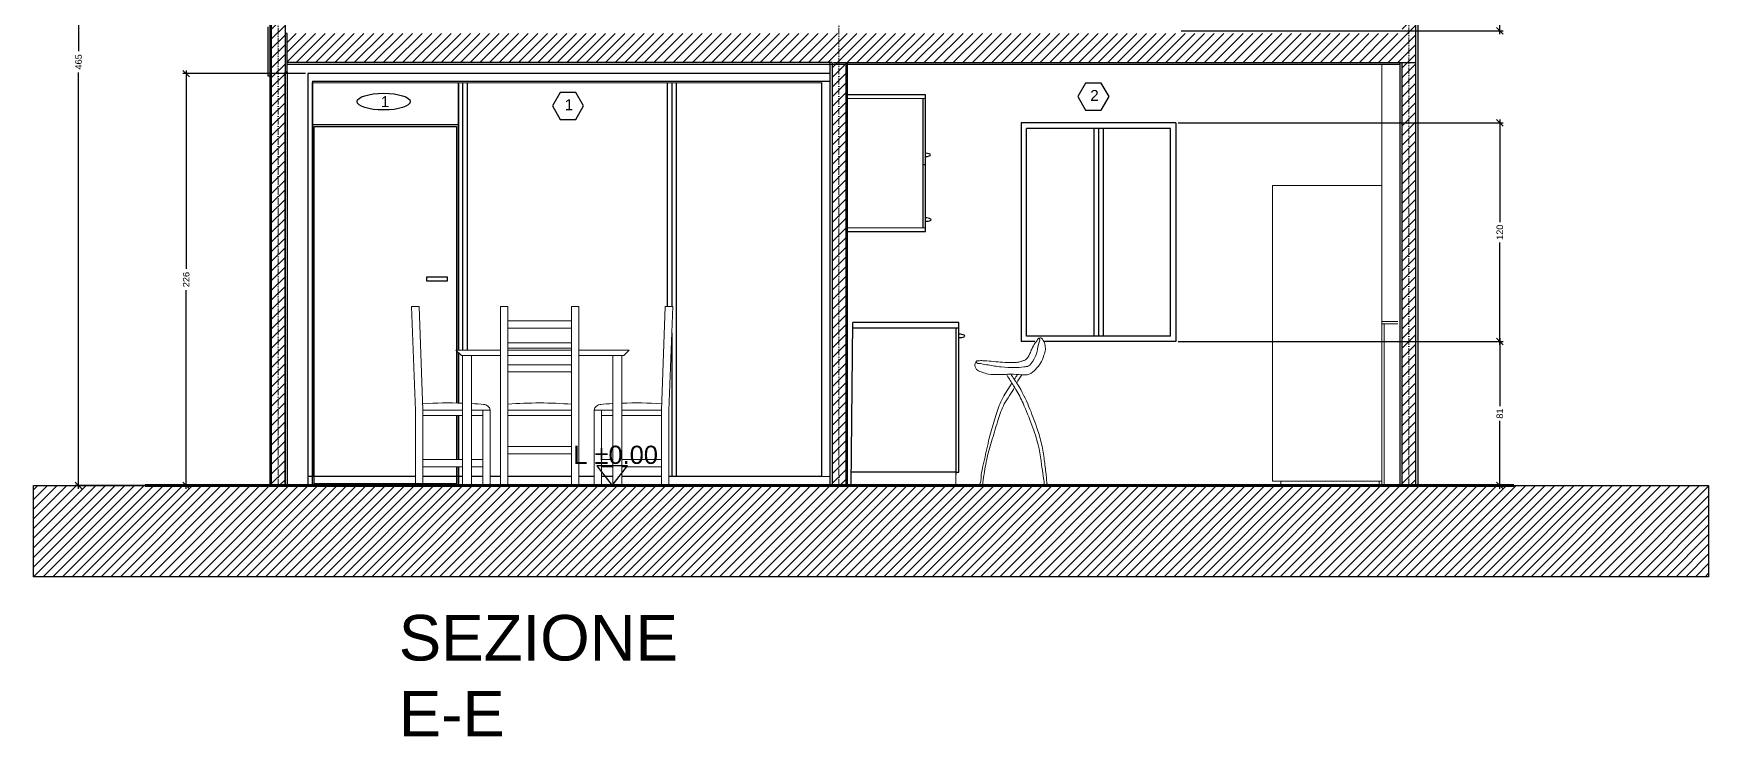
# Model space of a CAD drawing. Header units: centimetres. Extents: x 1059 to 7420, y -439 to 4439.
# Drawn here: x 2664 to 3583, y -399 to -13 of the extents above; entities that cross this region are included whole.
import ezdxf

# ---------------------------------------------------------------- set-up
doc = ezdxf.new("R2010")
doc.units = ezdxf.units.CM
doc.header["$MEASUREMENT"] = 0
doc.linetypes.add('ACAD_ISO10W100', pattern=[18, 12, -3, 0, -3])
doc.layers.add('ARREDI', color=8, linetype='Continuous', lineweight=18)
doc.layers.add('CAMPITURE', color=7, linetype='Continuous', lineweight=25)
for name, color, linetype in [('INFISSI', 4, 'Continuous'), ('NUMERAZIONE', 30, 'Continuous'), ('quote nuove', 2, 'Continuous'), ('STRUTTURA', 1, 'Continuous')]:
    doc.layers.add(name, color=color, linetype=linetype)
doc.layers.get('0').off()
doc.styles.add('ARIAL', font='Arial.ttf')
doc.styles.get("Standard").update_dxf_attribs({"font": 'Arial.ttf'})
doc.dimstyles.new('TICK_36', dxfattribs={"dimtxt": 3.6, "dimasz": 3.6, "dimexe": 1.8, "dimexo": 1.2, "dimgap": 1.8, "dimtad": 0, "dimdec": 0, "dimzin": 0, "dimdsep": 46, "dimtxsty": 'ARIAL', "dimblk": 'OBLIQUE', "dimcen": 1.8, "dimdle": 1.8, "dimclrd": 256, "dimclrt": 256, "dimadec": 0, "dimazin": 0, "dimtfac": 1, "dimtdec": 0, "dimtmove": 1, "dimatfit": 3, "dimldrblk": 'OPEN90', "dimfxl": 1, "dimtfill": 1, "dimtolj": 1, "dimtzin": 0, "dimarcsym": 0})
pattern_1 = [(45, (-1129.0323, -3748.747), (-2.6516504, 2.6516504), [])]

# ---------------------------------------------------------------- blocks, each defined once
blk = doc.blocks.new('_Oblique')
at = {"color": 0, "linetype": 'ByBlock', "lineweight": -2}
blk.add_line((-0.5, -0.5), (0.5, 0.5), dxfattribs=at)
blk = doc.blocks.new('*D323')
at = {"layer": 'quote nuove', "color": 0, "linetype": 'ByBlock', "lineweight": -2, "transparency": 16777216}
for p, q in [((3291.95, -182.34), (3470.31, -182.34)), ((3291.95, -261.31), (3470.31, -261.31))]:
    blk.add_line(p, q, dxfattribs=at)
at = {"layer": 'quote nuove', "linetype": 'ByBlock', "lineweight": -2, "transparency": 16777216}
for p, q in [((3468.51, -180.54), (3468.51, -217.81)), ((3468.51, -263.11), (3468.51, -225.83))]:
    blk.add_line(p, q, dxfattribs=at)
at = {"layer": 'quote nuove', "linetype": 'ByBlock', "lineweight": -2, "transparency": 16777216, "xscale": 3.6, "yscale": 3.6, "zscale": 3.6}
for p, rotation in [((3468.51, -182.34), 90), ((3468.51, -261.31), 270)]:
    blk.add_blockref('_Oblique', p, dxfattribs=dict(at, rotation=rotation))
at = {"layer": 'quote nuove', "linetype": 'ByBlock', "transparency": 16777216, "insert": (3468.51, -221.82), "char_height": 3.6, "attachment_point": 5, "rotation": 90, "style": 'ARIAL', "bg_fill": 3, "box_fill_scale": 1.25, "bg_fill_color": 256, "bg_fill_true_color": 13158600, "bg_fill_transparency": 0}
blk.add_mtext('\\A1;81', dxfattribs=at)
blk = doc.blocks.new('_Open90')
at = {"color": 0, "linetype": 'ByBlock', "lineweight": -2}
for p, q in [((0, 0), (-1, 0)), ((-0.5, 0.5), (0, 0)), ((0, 0), (-0.5, -0.5))]:
    blk.add_line(p, q, dxfattribs=at)
blk = doc.blocks.new('*D315')
at = {"layer": 'quote nuove', "color": 0, "linetype": 'ByBlock', "lineweight": -2, "transparency": 16777216}
for p, q in [((3291.95, -62.34), (3470.31, -62.34)), ((3291.95, -182.34), (3470.31, -182.34))]:
    blk.add_line(p, q, dxfattribs=at)
at = {"layer": 'quote nuove', "linetype": 'ByBlock', "lineweight": -2, "transparency": 16777216}
for p, q in [((3468.51, -60.54), (3468.51, -116.73)), ((3468.51, -184.14), (3468.51, -127.95))]:
    blk.add_line(p, q, dxfattribs=at)
at = {"layer": 'quote nuove', "linetype": 'ByBlock', "lineweight": -2, "transparency": 16777216, "xscale": 3.6, "yscale": 3.6, "zscale": 3.6}
for p, rotation in [((3468.51, -62.34), 90), ((3468.51, -182.34), 270)]:
    blk.add_blockref('_Oblique', p, dxfattribs=dict(at, rotation=rotation))
at = {"layer": 'quote nuove', "linetype": 'ByBlock', "transparency": 16777216, "insert": (3468.51, -122.34), "char_height": 3.6, "attachment_point": 5, "rotation": 90, "style": 'ARIAL', "bg_fill": 3, "box_fill_scale": 1.25, "bg_fill_color": 256, "bg_fill_true_color": 13158600, "bg_fill_transparency": 0}
blk.add_mtext('\\A1;120', dxfattribs=at)
blk = doc.blocks.new('*D328')
at = {"layer": 'quote nuove', "color": 0, "lineweight": -2, "transparency": 16777216}
for p, q in [((3293.66, 79.69), (3470.31, 79.69)), ((3293.66, -11.81), (3470.31, -11.81))]:
    blk.add_line(p, q, dxfattribs=at)
at = {"layer": 'quote nuove', "lineweight": -2, "transparency": 16777216}
for p, q in [((3468.51, 81.49), (3468.51, 37.95)), ((3468.51, -13.61), (3468.51, 29.93))]:
    blk.add_line(p, q, dxfattribs=at)
at = {"layer": 'quote nuove', "lineweight": -2, "transparency": 16777216, "xscale": 3.6, "yscale": 3.6, "zscale": 3.6}
for p, rotation in [((3468.51, 79.69), 90), ((3468.51, -11.81), 270)]:
    blk.add_blockref('_Oblique', p, dxfattribs=dict(at, rotation=rotation))
at = {"layer": 'quote nuove', "transparency": 16777216, "insert": (3468.51, 33.94), "char_height": 3.6, "attachment_point": 5, "rotation": 90, "style": 'ARIAL', "bg_fill": 3, "box_fill_scale": 1.25, "bg_fill_color": 256, "bg_fill_true_color": 13158600, "bg_fill_transparency": 0}
blk.add_mtext('\\A1;91', dxfattribs=at)
blk = doc.blocks.new('*D329')
at = {"layer": 'quote nuove', "color": 0, "lineweight": -2, "transparency": 16777216}
for p, q in [((2801.77, 203.56), (2686.59, 203.56)), ((2801.77, -261.31), (2686.59, -261.31))]:
    blk.add_line(p, q, dxfattribs=at)
at = {"layer": 'quote nuove', "lineweight": -2, "transparency": 16777216}
for p, q in [((2688.39, 205.36), (2688.39, -23.02)), ((2688.39, -263.11), (2688.39, -34.73))]:
    blk.add_line(p, q, dxfattribs=at)
at = {"layer": 'quote nuove', "lineweight": -2, "transparency": 16777216, "xscale": 3.6, "yscale": 3.6, "zscale": 3.6}
for p, rotation in [((2688.39, 203.56), 90), ((2688.39, -261.31), 270)]:
    blk.add_blockref('_Oblique', p, dxfattribs=dict(at, rotation=rotation))
at = {"layer": 'quote nuove', "transparency": 16777216, "insert": (2688.39, -28.88), "char_height": 3.6, "attachment_point": 5, "rotation": 90, "style": 'ARIAL', "bg_fill": 3, "box_fill_scale": 1.25, "bg_fill_color": 256, "bg_fill_true_color": 13158600, "bg_fill_transparency": 0}
blk.add_mtext('\\A1;465', dxfattribs=at)
blk = doc.blocks.new('*D331')
at = {"layer": 'quote nuove', "color": 0, "lineweight": -2, "transparency": 16777216}
for p, q in [((2813.02, -35.31), (2745.7, -35.31)), ((2813.02, -261.31), (2745.7, -261.31))]:
    blk.add_line(p, q, dxfattribs=at)
at = {"layer": 'quote nuove', "lineweight": -2, "transparency": 16777216}
for p, q in [((2747.5, -33.51), (2747.5, -142.48)), ((2747.5, -263.11), (2747.5, -154.13))]:
    blk.add_line(p, q, dxfattribs=at)
at = {"layer": 'quote nuove', "lineweight": -2, "transparency": 16777216, "xscale": 3.6, "yscale": 3.6, "zscale": 3.6}
for p, rotation in [((2747.5, -35.31), 90), ((2747.5, -261.31), 270)]:
    blk.add_blockref('_Oblique', p, dxfattribs=dict(at, rotation=rotation))
at = {"layer": 'quote nuove', "transparency": 16777216, "insert": (2747.5, -148.31), "char_height": 3.6, "attachment_point": 5, "rotation": 90, "style": 'ARIAL', "bg_fill": 3, "box_fill_scale": 1.25, "bg_fill_color": 256, "bg_fill_true_color": 13158600, "bg_fill_transparency": 0}
blk.add_mtext('\\A1;226', dxfattribs=at)

msp = doc.modelspace()

# ---------------------------------------------------------------- hatches: boundary and pattern name
at = {"layer": 'CAMPITURE'}
h = msp.add_hatch(dxfattribs=at)
h.set_pattern_fill('ANSI31', color=0, scale=30)
h.set_pattern_definition(pattern_1)
h.paths.add_polyline_path([(2802.97, 217.29), (2801.78, 216.75), (2801.77, 203.52), (2801.77, 203.52), (2801.77, 213.16), (2794.33, 213.16), (2794.33, -261.31), (2801.77, -261.31), (2801.77, -13.31), (2801.77, -13.31), (2801.77, 203.52), (2801.77, 203.52), (2801.78, 213.16), (2801.77, 213.16), (2801.77, 203.52), (2802.97, 203.52)])
h = msp.add_hatch(dxfattribs=at)
h.set_pattern_fill('ANSI31', color=0, scale=30)
h.set_pattern_definition(pattern_1)
h.paths.add_polyline_path([(2801.77, -34.31), (2801.77, 213.16), (2794.33, 213.16), (2794.33, -261.31), (2801.77, -261.31)])

# ---------------------------------------------------------------- linework, layer by layer
at = {"layer": 'ARREDI'}
for p, q in [((3403.77, -171.31), (3403.77, -30.31)), ((3343.77, -96.6), (3343.77, -258.83)), ((3343.77, -96.6), (3403.77, -96.6)), ((3403.76, -258.92), (3403.77, -96.04)), ((2873.36, -220.07), (2871.23, -163.01)), ((2875.36, -163.01), (2871.23, -163.01)), ((2871.23, -163.01), (2875.36, -163.01)), ((2877.35, -219.91), (2875.36, -163.01)), ((2920.08, -163.01), (2920.08, -260.95)), ((2920.08, -163.01), (2924.07, -163.01)), ((2920.08, -163.01), (2924.07, -163.01)), ((2924.07, -163.01), (2924.07, -260.95)), ((2959.05, -163.01), (2959.05, -260.95)), ((2959.05, -163.01), (2963.05, -163.01)), ((2959.05, -163.01), (2963.05, -163.01)), ((2963.05, -163.01), (2963.05, -260.95)), ((3008.4, -219.91), (3010.4, -163.01)), ((3010.4, -163.01), (3014.52, -163.01)), ((3012.4, -220.07), (3014.52, -163.01)), ((2924.07, -171.01), (2959.05, -171.01)), ((3403.77, -171.31), (3412.47, -171.31)), ((3403.77, -261.31), (3403.77, -171.31)), ((3403.77, -172.51), (3412.47, -172.51)), ((3404.97, -261.31), (3404.97, -172.51)), ((2924.07, -175.01), (2959.05, -175.01)), ((2924.07, -183), (2959.05, -183)), ((2895.55, -187), (2904.3, -187)), ((2895.55, -187), (2898.55, -189.99)), ((2898.55, -189.99), (2904.3, -189.99)), ((2899.12, -189.99), (2899.12, -222.91)), ((2904.11, -189.99), (2904.11, -222.91)), ((2904.3, -187), (2920.08, -187)), ((2904.3, -189.99), (2920.08, -189.99)), ((2924.07, -186), (2959.05, -186)), ((2924.07, -187), (2937.35, -186.99)), ((2924.07, -189.99), (2937.41, -189.99)), ((2937.35, -186.99), (2937.41, -186.99)), ((2937.41, -186), (2947.27, -186)), ((2937.41, -187), (2947.27, -187)), ((2937.41, -189.99), (2950.62, -189.99)), ((2959.05, -186), (2947.27, -186)), ((2959.05, -187), (2947.27, -187)), ((2947.27, -189.99), (2959.05, -189.99)), ((2976.39, -187), (2963.05, -187)), ((2963.05, -189.99), (2976.39, -189.99)), ((2976.39, -187), (2981.86, -187)), ((2976.39, -189.99), (2982.99, -189.99)), ((2981.58, -189.99), (2981.58, -243.92)), ((2990.61, -187), (2981.86, -187)), ((2981.86, -189.99), (2987.61, -189.99)), ((2986.57, -189.99), (2986.57, -215.99)), ((2987.61, -189.99), (2990.61, -187)), ((2924.07, -198.99), (2959.05, -198.99)), ((2924.44, -194.99), (2959.05, -194.99)), ((2873.36, -260.95), (2873.36, -219.99)), ((2877.35, -260.95), (2877.35, -219.91)), ((2899.12, -219.91), (2877.35, -219.91)), ((2910.33, -219.91), (2904.11, -219.91)), ((2914.33, -219.91), (2910.33, -219.91)), ((2910.33, -260.95), (2910.33, -219.91)), ((2914.33, -260.95), (2914.33, -219.91)), ((2924.07, -219.91), (2959.05, -219.91)), ((2971.43, -219.91), (2981.58, -219.91)), ((2971.43, -260.95), (2971.43, -219.91)), ((2975.43, -260.95), (2975.43, -219.91)), ((2986.57, -215.99), (2986.57, -243.92)), ((2986.57, -219.91), (3008.4, -219.91)), ((3008.4, -260.95), (3008.4, -219.91)), ((3012.4, -260.95), (3012.4, -219.99)), ((2899.12, -222.91), (2877.35, -222.91)), ((2899.12, -222.91), (2899.12, -239.93)), ((2910.33, -222.91), (2904.11, -222.91)), ((2904.11, -222.91), (2904.11, -239.93)), ((2924.07, -222.91), (2959.05, -222.91)), ((2975.43, -222.91), (2981.58, -222.91)), ((2986.57, -222.91), (3008.4, -222.91)), ((2899.12, -246.96), (2877.35, -246.96)), ((2899.12, -246.96), (2896.92, -246.96)), ((2899.12, -239.93), (2899.12, -256.31)), ((2904.11, -239.93), (2904.11, -250.95)), ((2910.33, -246.96), (2904.11, -246.96)), ((2924.07, -239.93), (2959.05, -239.93)), ((2924.07, -243.92), (2959.05, -243.92)), ((2975.43, -246.96), (2981.58, -246.96)), ((2981.58, -243.92), (2981.58, -260.95)), ((2986.57, -243.92), (2986.57, -260.95)), ((2986.57, -246.96), (3008.4, -246.96)), ((2899.12, -250.95), (2877.35, -250.95)), ((2899.12, -250.95), (2893.69, -250.95)), ((2899.12, -250.95), (2899.12, -260.95)), ((2910.33, -250.95), (2904.11, -250.95)), ((2904.11, -250.95), (2904.11, -260.95)), ((2975.43, -250.95), (2981.58, -250.95)), ((2986.57, -250.95), (3008.4, -250.95)), ((3096.41, -256.31), (3100.96, -256.31)), ((3100.96, -256.31), (3096.41, -256.31)), ((3169.87, -255.31), (3169.87, -261.31)), ((2873.36, -260.95), (2877.35, -260.95)), ((2899.12, -260.95), (2904.11, -260.95)), ((2910.33, -260.95), (2914.33, -260.95)), ((2920.08, -260.95), (2924.07, -260.95)), ((2959.05, -260.95), (2963.05, -260.95)), ((2971.43, -260.95), (2975.43, -260.95)), ((2981.58, -260.95), (2986.57, -260.95)), ((3008.4, -260.95), (3012.4, -260.95)), ((3343.77, -258.83), (3345.27, -258.84)), ((3345.27, -258.84), (3403.77, -258.92)), ((3348.27, -258.81), (3348.29, -261.31)), ((3402.28, -258.92), (3402.29, -261.31))]:
    msp.add_line(p, q, dxfattribs=at)
at = {"layer": 'ARREDI', "lineweight": -2}
for p, q in [((3153.2, -46.91), (3110.46, -46.92)), ((3151.83, -48.91), (3151.81, -119.89)), ((3153.18, -121.91), (3153.2, -46.91)), ((3153.19, -85.36), (3151.82, -85.36)), ((3110.46, -121.91), (3153.18, -121.91)), ((3112.52, -261.31), (3113.3, -171.91)), ((3171.48, -171.91), (3113.3, -171.91)), ((3171.48, -253.92), (3171.48, -171.91)), ((3113.28, -174.83), (3171.48, -174.83)), ((3169.87, -174.83), (3169.87, -255.31)), ((2896.92, -188.37), (2896.92, -216.03)), ((2896.92, -216.03), (2896.92, -188.37)), ((2896.92, -250.95), (2896.92, -256.31)), ((2896.92, -261.31), (2896.92, -250.95)), ((3169.87, -253.92), (3112.54, -253.91))]:
    msp.add_line(p, q, dxfattribs=at)
at = {"layer": 'ARREDI'}
for points in [[(3110.46, -48.92), (3153.2, -48.91), (3153.2, -46.91), (3110.46, -46.92)], [(3110.48, -121.9), (3153.18, -121.89), (3153.18, -119.89), (3110.48, -119.9)]]:
    msp.add_lwpolyline(points, close=True, dxfattribs=at)
at = {"layer": 'ARREDI', "lineweight": -2}
msp.add_lwpolyline([(2896.92, -188.37), (2896.92, -216.03)], dxfattribs=at)
at = {"layer": 'ARREDI'}
for centre, radius, start, end in [((2891.93, -427.17), 211.19, 88.05066, 93.95848), ((2891.93, -427.17), 211.19, 84.78083, 86.69362), ((2910.75, -220.45), 3.62, 8.60828, 90.08667), ((2941.48, -427.17), 211.19, 85.2279, 94.72784), ((2975.01, -220.45), 3.62, 89.91333, 171.39172), ((2993.83, -427.17), 211.19, 93.32443, 95.21917), ((2993.83, -427.17), 211.19, 86.04152, 91.96738)]:
    msp.add_arc(centre, radius, start, end, dxfattribs=at)
at = {"layer": 'ARREDI', "lineweight": -2}
for centre, start_param, end_param in [((3152.92, -79.88), 1.659303, 4.623882), ((3153.18, -115.39), 1.570796, 4.712389), ((3171.73, -179.19), 1.570796, 4.712389)]:
    msp.add_ellipse(centre, major_axis=(-3.12, 0), ratio=0.29709, start_param=start_param, end_param=end_param, dxfattribs=at)
at = {"layer": 'ARREDI'}
for points in [[(3215.09, -180.75), (3216.52, -180.27), (3217.47, -181), (3218.72, -183.77), (3219.08, -186.67), (3218.3, -189.86), (3216.38, -194.21), (3213.63, -197.62), (3210.2, -200.22), (3205.67, -200.53), (3200.32, -200.18), (3196.25, -200.35), (3191.63, -200.43), (3186.72, -199.95), (3183.82, -198.93), (3181.26, -197.58), (3180.57, -196.23), (3180.42, -194.82), (3181.03, -193.21)], [(3205.13, -193.43), (3202.56, -193.8), (3199.51, -193.82), (3194.29, -193.6), (3189.35, -193.11), (3184.81, -192.81), (3182.23, -192.84), (3181.02, -193.25), (3181.43, -193.99), (3182.79, -194.32), (3184.15, -194.58), (3187.6, -195.15), (3194.86, -196.24), (3202.04, -196.58), (3207.25, -196.26), (3209.75, -195.69), (3212.24, -193.1), (3214.49, -187.66), (3215.66, -182.64), (3215.78, -180.75), (3215.44, -180.55), (3214.83, -181.16), (3213.5, -183.07), (3211.63, -186.4), (3210.57, -188.85), (3209.64, -190.62), (3209.04, -191.37), (3208.17, -192.25), (3206.75, -192.88), (3205.06, -193.43)], [(3200.02, -200.17), (3203.74, -205.65), (3210.05, -218.12), (3214.25, -229.21), (3216.72, -237.49), (3218.35, -246.21), (3219.27, -253.94), (3219.89, -259.71), (3219.92, -260.06), (3219.98, -260.41), (3219.98, -260.89), (3219.87, -261), (3219.46, -261.15), (3218.93, -261.17), (3218.51, -261.06), (3218.42, -260.73), (3218.35, -260.17), (3218.32, -259.17), (3218.08, -257.44), (3217.91, -256.41), (3215.18, -239.06), (3211.7, -228.25), (3206.79, -216.18), (3202.92, -208.62), (3199.34, -203.02), (3197.75, -200.23)]]:
    msp.add_spline(points, degree=3, dxfattribs=at)
for points in [[(3203.75, -200.37), (3203.17, -201.26), (3202.59, -202.14), (3202.01, -203.03)], [(3203.34, -205.03), (3204.2, -203.51), (3205.14, -202.04), (3206.08, -200.56)]]:
    msp.add_open_spline(points, degree=3, dxfattribs=at)
msp.add_open_spline([(3200.67, -205.11), (3200.24, -205.77), (3198.1, -209.09), (3194.33, -215.1), (3191.39, -224.38), (3188.34, -234.46), (3186.09, -245.3), (3183.68, -254.44), (3183.76, -259.17), (3182.77, -261.37), (3183.72, -261.51), (3184.22, -261.49), (3184.81, -261.1), (3184.77, -259.99), (3184.84, -258.65), (3185.05, -257.2), (3185.81, -253), (3186.84, -245.83), (3190, -235.6), (3192.93, -225.72), (3196.25, -215.79), (3200.49, -210.55), (3202.13, -207.35)], degree=3, knots=[0.056496, 0.056496, 0.056496, 0.056496, 0.080165, 0.174847, 0.267967, 0.370876, 0.489725, 0.605982, 0.636567, 0.649105, 0.653469, 0.660117, 0.66353, 0.671962, 0.687827, 0.706953, 0.715008, 0.816282, 0.923243, 1.03547, 1.126469, 1.234368, 1.234368, 1.234368, 1.234368], dxfattribs=at)
at = {"layer": 'INFISSI', "color": 4, "lineweight": -2}
for p, q in [((2814.22, -35.31), (2814.22, -261.31)), ((3100.96, -35.31), (2814.22, -35.31)), ((2814.22, -35.31), (2814.22, -40.31)), ((2816.72, -40.31), (3096.41, -40.23)), ((2816.72, -261.31), (2816.72, -40.23)), ((2816.72, -40.31), (2816.72, -256.31)), ((2896.92, -187), (2896.92, -40.23)), ((2896.92, -40.28), (2896.92, -187)), ((2899.22, -40.28), (2899.22, -187)), ((2901.77, -40.28), (2901.77, -187)), ((3011.54, -40.25), (3011.55, -163.01)), ((3013.97, -40.25), (3013.98, -163.01)), ((3016.4, -40.25), (3016.41, -256.31)), ((3013.98, -177.7), (3013.98, -256.31)), ((2896.92, -222.91), (2896.92, -246.96)), ((2896.92, -246.96), (2896.92, -222.91))]:
    msp.add_line(p, q, dxfattribs=at)
at = {"layer": 'INFISSI', "color": 4}
for p, q in [((2816.72, -39.49), (3100.96, -39.49)), ((2816.72, -39.49), (2816.72, -40.31)), ((3096.41, -256.31), (3096.35, -40.23)), ((3290.75, -62.34), (3205.75, -62.34)), ((3205.75, -62.34), (3205.75, -182.34)), ((3290.75, -62.34), (3290.75, -182.34)), ((3287.75, -65.34), (3208.75, -65.34)), ((3208.75, -179.34), (3208.75, -65.34)), ((3245.75, -65.34), (3245.75, -179.34)), ((3248.25, -65.34), (3248.25, -179.34)), ((3250.75, -65.34), (3250.75, -179.34)), ((3287.75, -179.34), (3287.75, -65.34)), ((3287.75, -179.34), (3208.75, -179.34)), ((3290.75, -182.34), (3218.57, -182.34)), ((2873.36, -256.31), (2814.22, -256.31)), ((2899.12, -256.31), (2877.35, -256.31)), ((2910.33, -256.31), (2904.11, -256.31)), ((2920.08, -256.31), (2914.33, -256.31)), ((2959.05, -256.31), (2924.07, -256.31)), ((2971.43, -256.31), (2963.05, -256.31)), ((2981.58, -256.31), (2975.43, -256.31)), ((3008.4, -256.31), (2986.57, -256.31)), ((3096.41, -256.31), (3012.4, -256.31))]:
    msp.add_line(p, q, dxfattribs=at)
at = {"layer": 'INFISSI'}
for p, q in [((3213.35, -182.34), (3205.75, -182.34)), ((3169.87, -253.92), (3171.48, -253.92))]:
    msp.add_line(p, q, dxfattribs=at)
at = {"layer": 'INFISSI', "color": 4, "lineweight": -2}
for points in [[(2896.92, -250.95), (2896.92, -261.31), (2816.72, -261.31), (2816.72, -63.31), (2896.92, -63.31), (2896.92, -187)], [(2895.92, -250.95), (2895.92, -260.31), (2817.72, -260.31), (2817.72, -64.31), (2895.92, -64.31), (2895.92, -216.01)], [(2895.92, -222.91), (2895.92, -246.96)], [(2896.92, -222.91), (2896.92, -246.96)]]:
    msp.add_lwpolyline(points, dxfattribs=at)
at = {"layer": 'INFISSI', "color": 4}
msp.add_lwpolyline([(2879.61, -146.83), (2890.75, -146.83), (2890.75, -149.21), (2879.61, -149.21)], close=True, dxfattribs=at)
at = {"layer": 'NUMERAZIONE'}
for points in [[(2965.55, -53.04), (2961.27, -45.63), (2952.72, -45.63), (2948.45, -53.04), (2952.72, -60.44), (2961.27, -60.44)], [(3254, -47.92), (3249.73, -40.51), (3241.18, -40.51), (3236.9, -47.92), (3241.18, -55.32), (3249.73, -55.32)], [(2972.81, -250.58), (2981.26, -261.32), (2989.7, -250.58)]]:
    msp.add_lwpolyline(points, close=True, dxfattribs=at)
msp.add_ellipse((2855.88, -50.68), major_axis=(14.61, 0), ratio=0.314087, dxfattribs=at)
at = {"layer": 'quote nuove', "color": 253, "linetype": 'ACAD_ISO10W100', "lineweight": 0, "ltscale": 0.3}
for p, q in [((2798.05, -261.31), (2798.05, 558.39)), ((3105.71, -261.31), (3105.71, 558.39))]:
    msp.add_line(p, q, dxfattribs=at)
at = {"layer": 'quote nuove', "linetype": 'ByBlock', "lineweight": 100}
msp.add_line((2802.97, -261.31), (2751.25, -261.31), dxfattribs=at)
msp.add_lwpolyline([(3476.28, -261.31), (2725.02, -261.31)], dxfattribs=at)
at = {"layer": 'STRUTTURA'}
for p, q in [((2793.36, 208.49), (2793.36, -261.31)), ((2794.27, -261.21), (2794.27, -36.51)), ((3101.96, -29.24), (2802.97, -29.24)), ((3292.69, -30.31), (2802.97, -30.31)), ((2801.77, -256.31), (2801.77, -227.25)), ((2793.36, -261.31), (2794.27, -261.31)), ((3096.41, -261.31), (2814.28, -261.31)), ((3402.29, -261.31), (3348.29, -261.31))]:
    msp.add_line(p, q, dxfattribs=at)
for points in [[(2794.33, 213.35), (2801.77, 213.35), (2801.77, -261.31), (2794.33, -261.31)], [(2802.97, -13.31), (2801.77, -13.31), (2801.77, -34.31), (2802.97, -34.31)]]:
    msp.add_lwpolyline(points, close=True, dxfattribs=at)
for points in [[(3423.57, 204.69), (3423.57, -261.3), (3422.37, -261.3), (3422.37, 204.69)], [(2792.26, -9.71), (2792.26, -36.51)], [(2792.26, -36.51), (2794.27, -36.51)], [(2802.97, -34.31), (2802.97, -261.31), (2801.77, -261.31), (2801.77, -34.31)], [(3101.96, -29.31), (3101.96, -261.31), (3100.96, -261.31), (3100.96, -29.31)], [(3422.37, -29.31), (3102.97, -29.31), (3102.97, -29.24)], [(3109.46, -29.31), (3109.46, -261.31), (3110.46, -261.31), (3110.46, -29.31)], [(3413.63, -30.31), (3292.69, -30.31)], [(3413.63, -29.31), (3413.63, -261.31), (3414.83, -261.31), (3414.83, -29.31)]]:
    msp.add_lwpolyline(points, dxfattribs=at)

# ---------------------------------------------------------------- texts
at = {"layer": 'NUMERAZIONE'}
msp.add_text('L ±0.00', height=9.989, dxfattribs=at).set_placement((2959.97, -249.44))
at = {"layer": 'NUMERAZIONE', "ltscale": 0.1, "char_height": 6, "attachment_point": 1}
for s, insert in [('2', (3243.68, -44.27)), ('1', (2854.38, -47.67)), ('1', (2955.22, -49.39))]:
    msp.add_mtext_dynamic_manual_height_columns(s, width=0.5819, gutter_width=12.5, heights=[0], dxfattribs=dict(at, insert=insert))
at = {"layer": 'STRUTTURA', "ltscale": 0.1, "insert": (2864.15, -332.3), "char_height": 25, "attachment_point": 1}
msp.add_mtext_dynamic_manual_height_columns('SEZIONE E-E', width=23.9932, gutter_width=12.5, heights=[0], dxfattribs=at)

# ---------------------------------------------------------------- next in the draw order: dimensions: what is measured, and where the dimension line sits
at = {"layer": 'quote nuove', "linetype": 'ByBlock'}
dim = msp.add_linear_dim(base=(3468.51, -261.31), p1=(3290.75, -182.34, -34.63), p2=(3290.75, -261.31), angle=90, text='81', dimstyle='TICK_36', dxfattribs=at)
dim.commit()
dim.dimension.update_dxf_attribs({"geometry": '*D323', "text_midpoint": (3468.51, -221.82)})

# ---------------------------------------------------------------- next in the draw order: hatches: boundary and pattern name
at = {"layer": 'STRUTTURA'}
h = msp.add_hatch(dxfattribs=at)
h.set_pattern_fill('ANSI31', color=0, scale=30)
h.set_pattern_definition(pattern_1)
h.paths.add_polyline_path([(2663.67, -261.31), (2663.67, -311.31), (3583.04, -311.31), (3583.04, -261.31)])

# ---------------------------------------------------------------- next in the draw order: linework, layer by layer
msp.add_lwpolyline([(2663.67, -261.31), (3583.04, -261.31), (3583.04, -311.31), (2663.67, -311.31)], close=True, dxfattribs=at)

# ---------------------------------------------------------------- next in the draw order: dimensions: what is measured, and where the dimension line sits
at = {"layer": 'quote nuove', "linetype": 'ByBlock'}
dim = msp.add_linear_dim(base=(3468.51, -62.34), p1=(3290.75, -182.34, -34.63), p2=(3290.75, -62.34, -34.63), angle=90, dimstyle='TICK_36', dxfattribs=at)
dim.commit()
dim.dimension.update_dxf_attribs({"geometry": '*D315', "text_midpoint": (3468.51, -122.34)})

# ---------------------------------------------------------------- next in the draw order: hatches: boundary and pattern name
at = {"layer": 'CAMPITURE'}
h = msp.add_hatch(dxfattribs=at)
h.set_pattern_fill('ANSI31', color=0, scale=30)
h.set_pattern_definition(pattern_1)
h.paths.add_polyline_path([(3101.96, 339.65), (3101.94, 353.42), (3100.79, 352.89), (2802.97, 217.29), (2802.97, 204.69), (2802.97, 203.55)])
h.paths.add_polyline_path([(3105.71, 355.06), (3105.71, 352.89), (3109.46, 352.89), (3109.46, 339.69), (3110.46, 339.69), (3110.46, 339.25), (3413.67, 203.57), (3413.67, 204.69), (3414.87, 204.69), (3414.87, -261.31), (3422.37, -261.31), (3422.37, 204.69), (3422.37, 213.38)])
h = msp.add_hatch(dxfattribs=at)
h.set_pattern_fill('ANSI31', color=0, scale=30)
h.set_pattern_definition(pattern_1)
h.paths.add_polyline_path([(3422.37, -13.31), (3102.97, -13.31), (2865.67, -13.25), (2865.24, -13.29), (2865.15, -13.24), (2854.39, -13.24), (2853.93, -13.31), (2853.78, -13.24), (2847.8, -13.24), (2847.8, -13.31), (2803.02, -13.31), (2802.97, -13.31), (2802.97, -29.24), (3102.97, -29.24), (3422.37, -29.31)])
h.paths.add_polyline_path([(3109.5, -29.23), (3103.16, -29.22), (3101.96, -29.24), (3101.96, -261.31), (3109.46, -261.31)])

# ---------------------------------------------------------------- next in the draw order: linework, layer by layer
at = {"layer": 'quote nuove', "color": 253, "linetype": 'ACAD_ISO10W100', "lineweight": 0, "ltscale": 0.3}
msp.add_line((3418.64, -261.1), (3418.64, 558.59), dxfattribs=at)

# ---------------------------------------------------------------- next in the draw order: dimensions: what is measured, and where the dimension line sits
at = {"layer": 'quote nuove'}
for base, p1, p2, picture, middle in [((2688.39, -261.31), (2802.97, 203.56), (2802.97, -261.31), '*D329', (2688.39, -28.88)), ((3468.51107, -11.80749), (3292.464762, 79.692505), (3292.464761, -11.80749), '*D328', (3468.51107, 33.942508))]:
    dim = msp.add_linear_dim(base=base, p1=p1, p2=p2, angle=90, dimstyle='TICK_36', dxfattribs=at)
    dim.commit()
    dim.dimension.update_dxf_attribs({"geometry": picture, "text_midpoint": middle})

# ---------------------------------------------------------------- next in the draw order: dimensions: what is measured, and where the dimension line sits
dim = msp.add_linear_dim(base=(2747.5, -261.31), p1=(2814.22, -35.31), p2=(2814.22, -261.31), angle=90, dimstyle='TICK_36', dxfattribs=at)
dim.commit()
dim.dimension.update_dxf_attribs({"geometry": '*D331', "text_midpoint": (2747.5, -148.31)})

doc.saveas('drawing.dxf')
